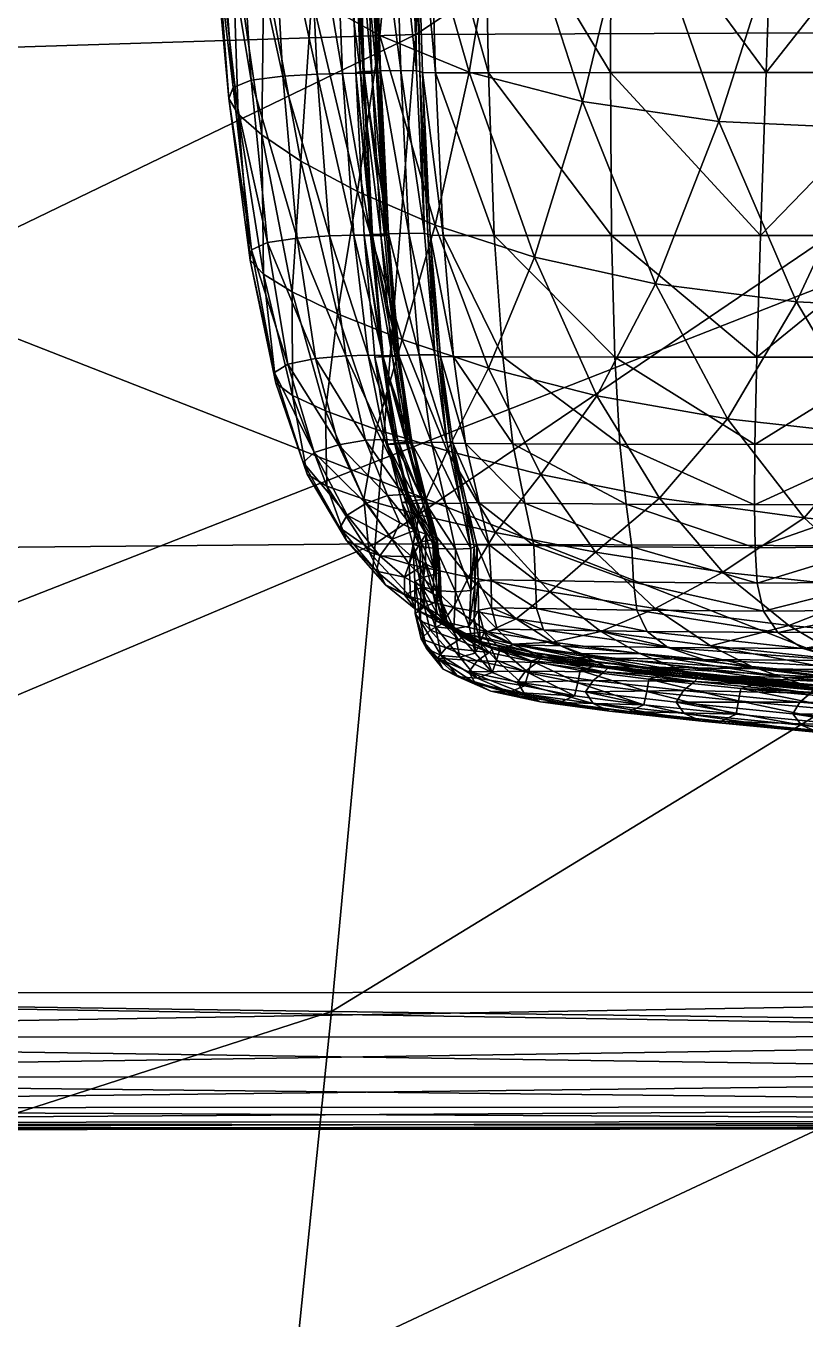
# Model space of a CAD drawing. Header units: centimetres. Extents: x -1057 to 1057, y -470 to 470.
# Drawn here: x 740.5 to 778.8, y -413.2 to -349.7 of the extents above; entities that cross this region are included whole.
import ezdxf

# ---------------------------------------------------------------- set-up
doc = ezdxf.new("R2010")
doc.units = ezdxf.units.CM
doc.layers.add('fabric', color=7, linetype='Continuous', true_color=0xe499b8)
doc.layers.add('wood', color=7, linetype='Continuous', true_color=0xe499b8)

msp = doc.modelspace()

# ---------------------------------------------------------------- meshes
at = {"layer": 'fabric', "color": 154, "true_color": 0x003f9e}
mesh = msp.add_polyface(dxfattribs=at)
corners = [(868.848, -399.198, -138.554), (821.904, -399.311, -138.394), (821.892, -401.269, -139.431), (868.827, -401.095, -139.553), (821.904, -402.744, -141.084), (868.848, -402.517, -141.163), (821.937, -403.469, -143.441), (868.827, -401.095, -361.275), (821.892, -401.269, -361.398), (821.904, -399.311, -362.434), (868.848, -402.517, -359.665), (821.904, -402.744, -359.745), (821.937, -397.139, -137.885), (518.569, -403.905, -285.17), (691.214, -403.905, -285.17), (691.214, -403.905, -250.414), (821.981, -403.817, -250.414), (821.982, -403.817, -285.168), (821.981, -403.817, -215.66), (691.214, -403.905, -215.658), (518.569, -403.905, -250.414), (691.223, -196.62, -363.333), (821.996, -196.616, -363.27), (821.974, -345.869, -363.147), (691.209, -345.88, -363.209), (518.576, -196.62, -363.333), (518.566, -345.885, -137.619), (691.209, -345.885, -137.619), (691.223, -196.642, -137.495), (821.996, -196.638, -137.558), (821.974, -345.874, -137.681), (518.576, -196.642, -137.495), (691.232, 1.584, -137.413), (691.16, -401.327, -139.39), (691.167, -402.82, -141.057), (691.167, -399.349, -138.341), (691.187, -403.553, -143.426), (691.207, -403.817, -154.154), (821.97, -403.73, -154.162), (691.16, -401.327, -361.438), (691.167, -399.349, -362.488), (691.167, -402.82, -359.771), (821.937, -403.469, -357.387), (691.187, -403.553, -357.402), (821.97, -403.73, -346.666), (691.207, -403.817, -346.674), (821.937, -397.139, -362.943), (691.187, -397.161, -363.002), (691.187, -397.161, -137.826), (821.981, -403.817, -319.923), (691.214, -403.905, -319.927), (518.569, -403.905, -319.927), (518.569, -403.905, -215.658), (691.214, -403.905, -180.901), (821.981, -403.817, -180.906)]
mesh.append_faces([[corners[k] for k in face] for face in [(0, 1, 2), (3, 2, 4), (5, 4, 6), (7, 8, 9), (10, 11, 8), (12, 1, 0), (13, 14, 15), (16, 15, 14), (14, 17, 16), (15, 16, 18), (18, 19, 15), (20, 15, 19), (21, 22, 23), (23, 24, 21), (25, 21, 24), (26, 27, 28), (29, 28, 27), (27, 30, 29), (31, 28, 32), (2, 33, 34), (34, 4, 2), (33, 2, 1), (1, 35, 33), (6, 36, 37), (37, 38, 6), (36, 6, 4), (4, 34, 36), (8, 39, 40), (40, 9, 8), (39, 8, 11), (11, 41, 39), (42, 43, 41), (41, 11, 42), (43, 42, 44), (44, 45, 43), (46, 47, 24), (24, 23, 46), (47, 46, 9), (9, 40, 47), (12, 48, 35), (35, 1, 12), (48, 12, 30), (30, 27, 48), (49, 50, 45), (45, 44, 49), (50, 49, 17), (17, 14, 50), (51, 50, 14), (52, 19, 53), (54, 53, 19), (19, 18, 54), (53, 54, 38), (38, 37, 53)]], dxfattribs={"vtx2": -1, "color": 154})
at = {"layer": 'fabric', "color": 80, "true_color": 0x3bfb00}
mesh = msp.add_polyface(dxfattribs=at)
corners = [(795.944, -326.018, -2.023), (761.068, -326.162, -0.173), (759.67, -350.127, -1.682), (794.755, -349.977, -3.27), (819.901, -326.629, -3.808), (819.25, -350.955, -4.813), (820.312, -304.685, -3.02), (796.679, -304.082, -1.028), (762.061, -304.098, 1.046), (838.033, -327.165, -5.566), (838.349, -352.728, -6.355), (838.163, -305.182, -4.961), (792.869, -375.274, -4.897), (757.668, -375.129, -3.622), (710.181, -327.891, 1.779), (708.801, -351.736, -0.007), (711.257, -305.456, 3.235), (706.985, -375.603, -2.276), (795.944, -326.018, -147.806), (794.755, -349.977, -146.559), (759.67, -350.127, -148.146), (761.068, -326.161, -149.656), (796.679, -304.082, -148.801), (762.061, -304.098, -150.875), (820.312, -304.684, -146.809), (819.901, -326.629, -146.021), (819.25, -350.955, -145.016), (838.033, -327.165, -144.262), (838.349, -352.728, -143.474), (838.163, -305.182, -144.868), (757.668, -375.129, -146.207), (792.869, -375.274, -144.932), (710.181, -327.891, -151.608), (711.257, -305.456, -153.064), (708.801, -351.736, -149.822), (706.985, -375.602, -147.553)]
mesh.append_faces([[corners[k] for k in face] for face in [(0, 1, 2), (2, 3, 0), (4, 0, 3), (3, 5, 4), (0, 4, 6), (6, 7, 0), (1, 0, 7), (7, 8, 1), (9, 4, 5), (5, 10, 9), (11, 6, 4), (5, 3, 12), (3, 2, 13), (1, 14, 15), (15, 2, 1), (14, 1, 8), (8, 16, 14), (2, 15, 17), (18, 19, 20), (20, 21, 18), (22, 18, 21), (21, 23, 22), (18, 22, 24), (24, 25, 18), (19, 18, 25), (25, 26, 19), (27, 28, 26), (26, 25, 27), (29, 27, 25), (25, 24, 29), (30, 20, 19), (31, 19, 26), (32, 33, 23), (23, 21, 32), (34, 32, 21), (21, 20, 34), (35, 34, 20)]], dxfattribs={"vtx2": -1, "color": 80})
mesh = msp.add_polyface(dxfattribs=at)
corners = [(621.404, -377.329, -0.608), (656.378, -376.425, -1.169), (657.846, -353.688, 1.372), (620.319, -397.518, -3.5), (654.909, -396.952, -3.925), (619.443, -414.559, -6.275), (653.709, -414.079, -6.589), (710.181, -327.891, 1.779), (659.044, -329.929, 3.386), (708.801, -351.736, -0.007), (711.257, -305.456, 3.235), (660.044, -307.071, 5.037), (706.985, -375.603, -2.276), (705.109, -397.349, -4.765), (703.547, -414.833, -7.21), (652.744, -427.843, -9.291), (753.713, -415.916, -7.963), (702.276, -428.538, -9.735), (755.527, -398.087, -5.785), (623.419, -330.997, 4.2), (624.202, -307.859, 5.95), (657.846, -353.688, -151.201), (656.378, -376.425, -148.66), (621.404, -377.329, -149.221), (654.909, -396.952, -145.904), (620.319, -397.518, -146.329), (653.709, -414.079, -143.24), (619.443, -414.559, -143.554), (710.181, -327.891, -151.608), (708.801, -351.736, -149.822), (659.044, -329.928, -153.215), (711.257, -305.456, -153.064), (660.044, -307.071, -154.866), (706.985, -375.602, -147.553), (705.109, -397.349, -145.064), (652.744, -427.842, -140.538), (703.547, -414.832, -142.62), (755.527, -398.086, -144.044), (702.276, -428.538, -140.094), (753.713, -415.916, -141.866), (624.202, -307.859, -155.779), (623.419, -330.997, -154.029)]
mesh.append_faces([[corners[k] for k in face] for face in [(0, 1, 2), (3, 4, 1), (5, 6, 4), (7, 8, 2), (2, 9, 7), (8, 7, 10), (10, 11, 8), (12, 1, 4), (4, 13, 12), (1, 12, 9), (9, 2, 1), (14, 6, 15), (16, 14, 17), (18, 13, 14), (6, 14, 13), (13, 4, 6), (2, 8, 19), (8, 11, 20), (21, 22, 23), (22, 24, 25), (24, 26, 27), (28, 29, 21), (21, 30, 28), (31, 28, 30), (30, 32, 31), (33, 34, 24), (24, 22, 33), (29, 33, 22), (22, 21, 29), (35, 26, 36), (34, 36, 26), (26, 24, 34), (36, 34, 37), (38, 36, 39), (40, 32, 30), (41, 30, 21)]], dxfattribs={"vtx2": -1, "color": 80})
at = {"layer": 'fabric', "color": 1, "true_color": 0xe91800}
mesh = msp.add_polyface(dxfattribs=at)
corners = [(754.981, -338.082, 86.163), (752.189, -336.006, 64.462), (754.566, -348.289, 62.771), (757.897, -350.175, 84.461), (756.81, -357.833, 61.296), (750.659, -345.094, 32.463), (752.203, -346.572, 45.626), (750.311, -334.109, 47.316), (749.553, -343.053, 15.824), (749.787, -343.926, 22.719), (748.639, -331.18, 24.422), (749.183, -332.472, 34.159), (754.016, -356.338, 44.144), (752.105, -355.052, 30.967), (750.943, -354.033, 21.21), (750.488, -353.261, 14.308), (754.326, -341.783, 5.571), (752.574, -341.879, 6.55), (752.075, -328.94, 8.224), (750.928, -342.084, 8.304), (750.338, -329.16, 9.996), (753.139, -352.167, 5.08), (751.584, -352.368, 6.81), (754.819, -352.07, 4.127), (755.436, -360.005, 2.933), (753.839, -360.116, 3.849), (749.927, -342.457, 11.207), (749.211, -329.564, 12.91), (748.657, -330.216, 17.53), (750.701, -352.72, 9.697), (752.379, -360.335, 5.542), (755.642, -341.736, 4.993), (753.892, -328.838, 7.225), (756.076, -352.031, 3.57), (756.958, -352.021, 3.267), (756.569, -341.718, 4.675), (757.436, -359.976, 2.123), (756.617, -359.971, 2.405), (757.087, -351.941, 0.155), (756.719, -351.982, 0.99), (756.378, -341.655, 2.396), (756.752, -341.613, 1.563), (757.493, -359.945, -0.982), (757.131, -352.001, 1.872), (756.792, -341.678, 3.271), (757.512, -352.016, 3.077), (757.153, -341.706, 4.474)]
mesh.append_faces([[corners[k] for k in face] for face in [(0, 1, 2), (2, 3, 0), (3, 2, 4), (5, 6, 7), (1, 7, 6), (6, 2, 1), (8, 9, 10), (9, 5, 11), (12, 4, 2), (2, 6, 12), (13, 12, 6), (6, 5, 13), (14, 13, 5), (5, 9, 14), (15, 14, 9), (9, 8, 15), (16, 17, 18), (17, 19, 20), (21, 22, 19), (19, 17, 21), (23, 21, 17), (17, 16, 23), (21, 23, 24), (22, 21, 25), (19, 26, 27), (26, 8, 28), (29, 15, 8), (8, 26, 29), (22, 29, 26), (26, 19, 22), (29, 22, 30), (31, 16, 32), (33, 23, 16), (16, 31, 33), (34, 33, 31), (31, 35, 34), (33, 34, 36), (23, 33, 37), (38, 39, 40), (40, 41, 38), (39, 38, 42), (43, 44, 40), (40, 39, 43), (45, 34, 35), (35, 46, 45)]], dxfattribs={"vtx2": -1, "color": 1})
mesh = msp.add_polyface(dxfattribs=at)
corners = [(758.864, -340.047, 111.269), (754.981, -338.082, 86.163), (757.897, -350.175, 84.461), (762.293, -351.97, 109.551), (760.624, -359.481, 82.977), (764.014, -341.614, 138.627), (767.853, -353.417, 136.897), (770.452, -342.639, 167.033), (774.543, -354.388, 165.316), (765.486, -361.062, 108.049), (760.63, -352.001, 2.262), (759.991, -351.988, 2.08), (759.682, -341.665, 3.46), (760.329, -341.677, 3.636), (763.229, -352, 1.647), (763.017, -341.674, 2.992), (763.519, -359.99, 0.565), (761.007, -359.988, 1.154), (757.927, -351.901, -0.383), (757.087, -351.941, 0.155), (756.752, -341.613, 1.563), (757.599, -341.577, 1.024), (758.325, -359.902, -1.518), (758.135, -359.983, 1.449), (757.729, -352.007, 2.571), (757.131, -352.001, 1.872), (756.792, -341.678, 3.271), (757.392, -341.69, 3.964), (757.54, -359.99, 0.743), (756.719, -351.982, 0.99), (759.871, -351.946, 1.178), (759.559, -341.626, 2.564), (760.256, -359.931, 0.059), (760.091, -359.89, -0.966), (759.705, -351.904, 0.159), (759.391, -341.587, 1.552), (757.808, -352.012, 2.955), (757.512, -352.016, 3.077), (757.153, -341.706, 4.474), (757.466, -341.699, 4.346), (758.222, -359.98, 1.833), (756.958, -352.021, 3.267), (757.948, -359.978, 1.947), (769.23, -351.997, 0.159), (769.259, -341.669, 1.428), (769.278, -359.992, -0.852), (758.928, -351.889, -0.371), (758.608, -341.569, 1.03), (759.319, -359.882, -1.502), (757.918, -352.01, 2.859), (758.324, -359.98, 1.739), (757.582, -341.695, 4.249)]
mesh.append_faces([[corners[k] for k in face] for face in [(0, 1, 2), (2, 3, 0), (3, 2, 4), (5, 0, 3), (3, 6, 5), (7, 5, 6), (6, 8, 7), (6, 3, 9), (10, 11, 12), (12, 13, 10), (14, 10, 13), (13, 15, 14), (10, 14, 16), (11, 10, 17), (18, 19, 20), (20, 21, 18), (19, 18, 22), (23, 24, 25), (26, 25, 24), (24, 27, 26), (28, 25, 29), (30, 31, 12), (12, 11, 30), (32, 30, 11), (33, 34, 30), (31, 30, 34), (34, 35, 31), (36, 37, 38), (38, 39, 36), (37, 36, 40), (41, 37, 42), (43, 14, 15), (15, 44, 43), (14, 43, 45), (46, 18, 21), (21, 47, 46), (34, 46, 47), (47, 35, 34), (46, 34, 33), (18, 46, 48), (49, 24, 23), (36, 49, 50), (49, 36, 39), (39, 51, 49), (24, 49, 51), (51, 27, 24)]], dxfattribs={"vtx2": -1, "color": 1})
mesh = msp.add_polyface(dxfattribs=at)
corners = [(778.194, -342.976, 195.286), (770.452, -342.639, 167.033), (774.543, -354.388, 165.316), (782.328, -354.75, 193.628), (787.319, -343.349, 222.336), (790.226, -354.794, 218.836), (786.195, -363.63, 192.144), (793.639, -363.619, 216.776), (778.355, -363.25, 163.793), (782.217, -369.793, 162.366), (790.032, -370.186, 190.768), (771.424, -362.356, 135.374), (774.971, -368.984, 133.987), (776.405, -365.964, -3.54), (769.433, -365.958, -1.556), (769.278, -359.992, -0.852), (776.585, -359.993, -2.935), (776.856, -351.995, -2.021), (769.23, -351.997, 0.159), (769.259, -341.669, 1.428), (777.203, -341.665, -0.853), (790.811, -365.943, -9.094), (791.656, -359.988, -8.732), (792.076, -359.974, -9.258), (791.227, -365.927, -9.62), (788.507, -365.948, -8.134), (789.264, -359.99, -7.739), (792.568, -352.001, -8.04), (790.09, -352, -7.017), (790.993, -341.674, -6.032), (793.56, -341.677, -7.083), (790.832, -365.884, -10.445), (791.682, -359.931, -10.078), (790.412, -365.848, -11.393), (791.264, -359.89, -11.021), (783.234, -365.958, -6.007), (783.744, -359.992, -5.518), (784.331, -351.997, -4.712), (784.994, -341.669, -3.647), (790.753, -365.854, -12.291), (791.611, -359.882, -11.918), (792.422, -359.902, -12.516), (791.557, -365.888, -12.888), (792.546, -351.889, -11.214)]
mesh.append_faces([[corners[k] for k in face] for face in [(0, 1, 2), (2, 3, 0), (4, 0, 3), (3, 5, 4), (6, 7, 5), (5, 3, 6), (8, 6, 3), (3, 2, 8), (6, 8, 9), (7, 6, 10), (11, 8, 2), (8, 11, 12), (13, 14, 15), (15, 16, 13), (17, 18, 19), (19, 20, 17), (18, 17, 16), (21, 22, 23), (23, 24, 21), (22, 21, 25), (25, 26, 22), (27, 22, 26), (26, 28, 27), (28, 29, 30), (31, 24, 23), (23, 32, 31), (33, 31, 32), (32, 34, 33), (35, 36, 26), (26, 25, 35), (36, 35, 13), (13, 16, 36), (37, 38, 29), (29, 28, 37), (36, 37, 28), (28, 26, 36), (37, 36, 16), (16, 17, 37), (38, 37, 17), (17, 20, 38), (39, 40, 41), (41, 42, 39), (40, 39, 33), (33, 34, 40), (43, 40, 34)]], dxfattribs={"vtx2": -1, "color": 1})
at = {"layer": 'fabric', "color": 80, "true_color": 0x3bfb00}
mesh = msp.add_polyface(dxfattribs=at)
corners = [(788.964, -416.428, -8.677), (753.713, -415.916, -7.963), (752.22, -429.555, -10.275), (815.724, -419.25, -9.409), (817.126, -401.589, -7.719), (790.775, -398.545, -6.751), (755.527, -398.087, -5.785), (840.853, -410.082, -8.743), (792.869, -375.274, -4.897), (757.668, -375.129, -3.622), (818.313, -377.383, -6.151), (819.25, -350.955, -4.813), (794.755, -349.977, -3.27), (839.726, -382.802, -7.435), (838.349, -352.728, -6.355), (706.985, -375.603, -2.276), (705.109, -397.349, -4.765), (759.67, -350.127, -1.682), (703.547, -414.833, -7.21), (752.22, -429.555, -139.554), (753.713, -415.916, -141.866), (788.964, -416.428, -141.152), (790.775, -398.545, -143.078), (755.527, -398.086, -144.044), (817.126, -401.589, -142.11), (815.724, -419.249, -140.42), (840.853, -410.082, -141.086), (792.869, -375.274, -144.932), (757.668, -375.129, -146.207), (794.755, -349.977, -146.559), (819.25, -350.955, -145.016), (818.313, -377.383, -143.678), (839.726, -382.802, -142.394), (838.349, -352.728, -143.474), (759.67, -350.127, -148.146), (706.985, -375.602, -147.553), (705.109, -397.349, -145.064), (703.547, -414.832, -142.62)]
mesh.append_faces([[corners[k] for k in face] for face in [(0, 1, 2), (0, 3, 4), (4, 5, 0), (1, 0, 5), (5, 6, 1), (7, 4, 3), (8, 9, 6), (6, 5, 8), (10, 8, 5), (5, 4, 10), (8, 10, 11), (9, 8, 12), (13, 10, 4), (14, 11, 10), (9, 15, 16), (16, 6, 9), (15, 9, 17), (18, 1, 6), (19, 20, 21), (22, 21, 20), (20, 23, 22), (21, 22, 24), (24, 25, 21), (25, 24, 26), (27, 22, 23), (23, 28, 27), (29, 27, 28), (30, 31, 27), (22, 27, 31), (31, 24, 22), (24, 31, 32), (31, 30, 33), (34, 28, 35), (36, 35, 28), (28, 23, 36), (23, 20, 37)]], dxfattribs={"vtx2": -1, "color": 80})
at = {"layer": 'fabric', "color": 1, "true_color": 0xe91800}
mesh = msp.add_polyface(dxfattribs=at)
corners = [(760.624, -359.481, 82.977), (765.486, -361.062, 108.049), (762.293, -351.97, 109.551), (756.81, -357.833, 61.296), (757.897, -350.175, 84.461), (758.998, -365.101, 60.02), (763.237, -366.5, 81.691), (768.557, -367.855, 106.729), (774.543, -354.388, 165.316), (767.853, -353.417, 136.897), (771.424, -362.356, 135.374), (774.971, -368.984, 133.987), (758.512, -365.896, 1.13), (758.055, -365.882, 1.288), (757.436, -359.976, 2.123), (758.754, -365.904, 1.027), (757.948, -359.978, 1.947), (758.222, -359.98, 1.833), (761.508, -365.943, 0.358), (760.88, -365.927, 0.168), (760.375, -359.974, 0.967), (761.007, -359.988, 1.154), (763.93, -365.948, -0.206), (763.519, -359.99, 0.565), (760.63, -352.001, 2.262), (759.991, -351.988, 2.08), (758.838, -365.888, -2.334), (758.013, -365.934, -1.798), (757.493, -359.945, -0.982), (758.325, -359.902, -1.518), (757.54, -359.99, 0.743), (758.065, -365.95, -0.066), (758.657, -365.921, 0.644), (758.135, -359.983, 1.449), (760.256, -359.931, 0.059), (759.871, -351.946, 1.178), (760.091, -359.89, -0.966), (760.76, -365.884, -0.745), (760.593, -365.848, -1.775), (769.433, -365.958, -1.556), (769.278, -359.992, -0.852), (776.585, -359.993, -2.935), (769.23, -351.997, 0.159), (763.229, -352, 1.647), (759.825, -365.854, -2.315), (759.319, -359.882, -1.502), (758.928, -351.889, -0.371), (757.927, -351.901, -0.383), (758.844, -365.909, 0.937), (758.324, -359.98, 1.739), (757.918, -352.01, 2.859), (757.808, -352.012, 2.955)]
mesh.append_faces([[corners[k] for k in face] for face in [(0, 1, 2), (3, 0, 4), (0, 3, 5), (5, 6, 0), (1, 0, 6), (6, 7, 1), (8, 9, 10), (1, 10, 9), (10, 1, 7), (7, 11, 10), (12, 13, 14), (15, 12, 16), (16, 17, 15), (18, 19, 20), (20, 21, 18), (22, 18, 21), (21, 23, 22), (23, 21, 24), (21, 20, 25), (26, 27, 28), (28, 29, 26), (30, 31, 32), (32, 33, 30), (25, 20, 34), (35, 34, 36), (37, 34, 20), (20, 19, 37), (34, 37, 38), (38, 36, 34), (39, 22, 23), (23, 40, 39), (41, 40, 42), (40, 23, 43), (44, 26, 29), (29, 45, 44), (38, 44, 45), (45, 36, 38), (36, 45, 46), (45, 29, 47), (48, 15, 17), (17, 49, 48), (32, 48, 49), (49, 33, 32), (33, 49, 50), (49, 17, 51)]], dxfattribs={"vtx2": -1, "color": 1})
mesh = msp.add_polyface(dxfattribs=at)
corners = [(754.016, -356.338, 44.144), (752.105, -355.052, 30.967), (753.603, -362.753, 29.667), (755.83, -363.839, 42.86), (756.81, -357.833, 61.296), (758.998, -365.101, 60.02), (750.943, -354.033, 21.21), (750.488, -353.261, 14.308), (751.541, -361.201, 12.994), (752.19, -361.881, 19.898), (755.436, -360.005, 2.933), (753.839, -360.116, 3.849), (753.139, -352.167, 5.08), (752.379, -360.335, 5.542), (751.584, -352.368, 6.81), (751.609, -360.691, 8.399), (750.701, -352.72, 9.697), (754.743, -366.036, 2.891), (753.388, -366.306, 4.526), (756.239, -365.89, 2.028), (752.728, -366.71, 7.334), (752.791, -367.231, 11.894), (757.727, -369.507, 41.764), (755.233, -368.599, 28.562), (753.607, -367.85, 18.788), (757.436, -359.976, 2.123), (757.948, -359.978, 1.947), (758.512, -365.896, 1.13), (756.617, -359.971, 2.405), (756.076, -352.031, 3.57), (754.819, -352.07, 4.127), (758.013, -365.934, -1.798), (757.655, -365.965, -0.959), (757.129, -359.983, -0.145), (757.493, -359.945, -0.982), (758.325, -359.902, -1.518), (757.087, -351.941, 0.155), (756.719, -351.982, 0.99), (758.065, -365.95, -0.066), (757.54, -359.99, 0.743), (757.131, -352.001, 1.872), (758.135, -359.983, 1.449), (757.32, -365.859, 1.541), (758.148, -370.001, 0.951), (758.055, -365.882, 1.288), (758.222, -359.98, 1.833), (757.512, -352.016, 3.077), (756.958, -352.021, 3.267)]
mesh.append_faces([[corners[k] for k in face] for face in [(0, 1, 2), (2, 3, 0), (4, 0, 3), (3, 5, 4), (6, 7, 8), (8, 9, 6), (1, 6, 9), (9, 2, 1), (10, 11, 12), (11, 13, 14), (13, 15, 16), (7, 16, 15), (15, 8, 7), (17, 18, 13), (13, 11, 17), (19, 17, 11), (11, 10, 19), (20, 21, 8), (8, 15, 20), (18, 20, 15), (15, 13, 18), (5, 3, 22), (3, 2, 23), (24, 23, 2), (2, 9, 24), (21, 24, 9), (9, 8, 21), (25, 26, 27), (25, 28, 29), (28, 10, 30), (31, 32, 33), (33, 34, 31), (35, 34, 36), (34, 33, 37), (38, 39, 33), (33, 32, 38), (40, 39, 41), (37, 33, 39), (19, 42, 43), (42, 19, 10), (10, 28, 42), (44, 42, 28), (28, 25, 44), (45, 26, 46), (26, 25, 47)]], dxfattribs={"vtx2": -1, "color": 1})
mesh = msp.add_polyface(dxfattribs=at)
corners = [(777.981, -379.129, 103.549), (771.416, -378.304, 78.696), (774.128, -380.133, 77.938), (780.906, -380.855, 102.759), (774.74, -376.509, 104.509), (786.134, -379.869, 130.413), (782.522, -377.355, 131.453), (778.735, -373.855, 132.662), (771.62, -372.878, 105.559), (786.454, -374.584, 160.94), (782.217, -369.793, 162.366), (774.971, -368.984, 133.987), (778.355, -363.25, 163.793), (777.598, -381.647, 77.079), (776.161, -381.141, 77.419), (770.644, -380.501, 55.847), (783.079, -381.803, 102.218), (780.648, -380.851, 10.755), (773.789, -380.798, 12.71), (772.037, -380.213, 6.025), (778.686, -380.266, 4.144), (783.468, -381.319, 20.257), (776.403, -381.266, 22.294), (770.264, -375.276, -2.076), (776.329, -375.322, -3.796), (776.419, -377.056, -3.495), (770.355, -377.005, -1.782), (776.729, -378.437, -2.45), (770.521, -378.385, -0.702), (777.432, -379.484, -0.08), (771.015, -379.432, 1.727), (769.679, -370.24, -1.979), (776.309, -370.256, -3.864), (776.288, -373.215, -3.935), (769.997, -373.183, -2.147), (769.433, -365.958, -1.556), (776.405, -365.964, -3.54), (787.368, -380.798, 8.33), (785.192, -380.213, 1.782), (782.351, -377.005, -5.652), (782.267, -375.276, -5.948), (786.872, -375.203, -7.816), (782.799, -378.385, -4.662), (786.951, -376.924, -7.528), (783.707, -379.432, -2.367), (782.448, -373.183, -6.163), (787.221, -373.133, -8.093), (782.802, -370.24, -6.212), (783.234, -365.958, -6.007)]
mesh.append_faces([[corners[k] for k in face] for face in [(0, 1, 2), (2, 3, 0), (1, 0, 4), (5, 0, 3), (0, 5, 6), (6, 4, 0), (7, 8, 4), (4, 6, 7), (9, 7, 6), (7, 9, 10), (10, 11, 7), (8, 7, 11), (11, 10, 12), (13, 14, 15), (2, 14, 16), (16, 3, 2), (17, 18, 19), (19, 20, 17), (18, 17, 21), (21, 22, 18), (23, 24, 25), (26, 25, 27), (28, 27, 29), (30, 29, 20), (31, 32, 33), (34, 33, 24), (35, 36, 32), (21, 17, 37), (17, 20, 38), (39, 40, 41), (42, 39, 43), (39, 42, 27), (27, 25, 39), (40, 39, 25), (25, 24, 40), (44, 38, 20), (20, 29, 44), (42, 44, 29), (29, 27, 42), (40, 45, 46), (45, 40, 24), (24, 33, 45), (47, 45, 33), (33, 32, 47), (48, 47, 32), (32, 36, 48)]], dxfattribs={"vtx2": -1, "color": 1})
mesh = msp.add_polyface(dxfattribs=at)
corners = [(755.864, -370.266, 2.159), (757.196, -370.036, 1.384), (758.274, -372.754, 0.971), (754.743, -366.036, 2.891), (756.239, -365.89, 2.028), (753.388, -366.306, 4.526), (754.673, -370.648, 3.702), (752.728, -366.71, 7.334), (754.144, -371.141, 6.441), (752.791, -367.231, 11.894), (754.334, -371.702, 10.957), (757.727, -369.507, 41.764), (755.233, -368.599, 28.562), (757.11, -372.94, 27.6), (761.211, -370.557, 58.928), (759.829, -373.698, 40.805), (758.998, -365.101, 60.02), (755.83, -363.839, 42.86), (753.607, -367.85, 18.788), (755.301, -372.288, 17.83), (758.787, -370.054, 0.73), (759.18, -370.086, 0.595), (759.932, -372.865, 0.308), (759.386, -370.104, 0.504), (760.103, -372.899, 0.23), (758.512, -365.896, 1.13), (758.754, -365.904, 1.027), (758.055, -365.882, 1.288), (758.28, -370.234, -1.487), (758.634, -370.225, -2.327), (759.34, -373.134, -2.601), (759.452, -370.191, -2.861), (760.152, -373.145, -3.13), (758.013, -365.934, -1.798), (758.838, -365.888, -2.334), (757.655, -365.965, -0.959), (759.982, -372.954, -0.147), (759.278, -370.138, 0.124), (758.689, -370.191, -0.591), (759.395, -373.024, -0.865), (758.065, -365.95, -0.066), (758.657, -365.921, 0.644), (758.148, -370.001, 0.951), (759.06, -372.705, 0.609), (759.603, -372.805, 0.422), (757.32, -365.859, 1.541), (760.431, -370.156, -2.84), (759.465, -370.115, 0.417), (760.169, -372.92, 0.148), (758.844, -365.909, 0.937)]
mesh.append_faces([[corners[k] for k in face] for face in [(0, 1, 2), (3, 4, 1), (1, 0, 3), (5, 3, 0), (0, 6, 5), (7, 5, 6), (6, 8, 7), (9, 7, 8), (8, 10, 9), (11, 12, 13), (14, 11, 15), (11, 14, 16), (12, 11, 17), (18, 9, 10), (10, 19, 18), (12, 18, 19), (20, 21, 22), (21, 23, 24), (25, 26, 23), (23, 21, 25), (27, 25, 21), (21, 20, 27), (28, 29, 30), (29, 31, 32), (33, 34, 31), (31, 29, 33), (35, 33, 29), (29, 28, 35), (36, 37, 38), (39, 38, 28), (40, 38, 37), (37, 41, 40), (38, 40, 35), (35, 28, 38), (1, 42, 43), (42, 20, 44), (45, 27, 20), (20, 42, 45), (42, 1, 4), (46, 31, 34), (23, 47, 48), (47, 37, 36), (49, 41, 37), (37, 47, 49), (26, 49, 47), (47, 23, 26)]], dxfattribs={"vtx2": -1, "color": 1})
mesh = msp.add_polyface(dxfattribs=at)
corners = [(765.81, -371.729, 80.587), (761.211, -370.557, 58.928), (763.581, -374.564, 57.967), (768.489, -375.54, 79.607), (768.557, -367.855, 106.729), (763.237, -366.5, 81.691), (758.998, -365.101, 60.02), (759.829, -373.698, 40.805), (759.932, -372.865, 0.308), (760.103, -372.899, 0.23), (760.651, -374.832, 0.213), (759.603, -372.805, 0.422), (760.486, -374.767, 0.288), (759.18, -370.086, 0.595), (762.773, -373.109, -0.411), (762.155, -373.104, -0.604), (761.481, -370.19, -0.346), (762.105, -370.203, -0.154), (765.013, -373.133, -0.929), (764.436, -370.215, -0.695), (765.451, -375.203, -0.906), (763.272, -375.168, -0.405), (761.508, -365.943, 0.358), (763.93, -365.948, -0.206), (760.88, -365.927, 0.168), (759.34, -373.134, -2.601), (760.152, -373.145, -3.13), (760.655, -375.352, -3.056), (760.525, -374.92, -0.154), (759.982, -372.954, -0.147), (759.395, -373.024, -0.865), (761.361, -370.159, -1.262), (760.76, -365.884, -0.745), (761.194, -370.139, -2.296), (760.593, -365.848, -1.775), (762.039, -373.11, -1.521), (762.529, -375.273, -1.484), (762.36, -375.362, -2.493), (761.877, -373.123, -2.557), (769.997, -373.183, -2.147), (769.679, -370.24, -1.979), (761.123, -373.138, -3.104), (759.452, -370.191, -2.861), (760.431, -370.156, -2.84), (761.612, -375.387, -3.028), (759.825, -365.854, -2.315), (758.838, -365.888, -2.334), (760.169, -372.92, 0.148), (760.714, -374.87, 0.134), (759.386, -370.104, 0.504), (759.465, -370.115, 0.417)]
mesh.append_faces([[corners[k] for k in face] for face in [(0, 1, 2), (2, 3, 0), (4, 5, 0), (1, 0, 5), (5, 6, 1), (7, 2, 1), (8, 9, 10), (11, 8, 12), (9, 8, 13), (14, 15, 16), (16, 17, 14), (18, 14, 17), (17, 19, 18), (14, 18, 20), (15, 14, 21), (22, 23, 19), (19, 17, 22), (24, 22, 17), (17, 16, 24), (25, 26, 27), (28, 29, 30), (31, 32, 24), (24, 16, 31), (32, 31, 33), (33, 34, 32), (35, 31, 16), (16, 15, 35), (36, 35, 15), (37, 38, 35), (31, 35, 38), (38, 33, 31), (39, 18, 19), (40, 19, 23), (41, 26, 42), (42, 43, 41), (38, 41, 43), (43, 33, 38), (41, 38, 37), (26, 41, 44), (45, 34, 33), (33, 43, 45), (46, 45, 43), (47, 29, 28), (9, 47, 48), (47, 9, 49), (29, 47, 50)]], dxfattribs={"vtx2": -1, "color": 1})
mesh = msp.add_polyface(dxfattribs=at)
corners = [(771.416, -378.304, 78.696), (766.242, -377.485, 57.081), (768.746, -379.428, 56.349), (774.128, -380.133, 77.938), (774.74, -376.509, 104.509), (768.489, -375.54, 79.607), (771.62, -372.878, 105.559), (765.81, -371.729, 80.587), (768.557, -367.855, 106.729), (774.971, -368.984, 133.987), (766.37, -379.95, 38.724), (770.644, -380.501, 55.847), (767.655, -380.526, 38.405), (771.998, -381.043, 55.519), (776.161, -381.141, 77.419), (777.598, -381.647, 77.079), (768.378, -381.146, 24.298), (770.831, -381.184, 23.703), (774.278, -381.616, 36.786), (765.981, -380.676, 14.606), (768.372, -380.715, 14.044), (768.933, -381.11, 38.083), (768.482, -380.896, 38.198), (765.209, -380.43, 25.033), (773.345, -381.594, 55.189), (772.869, -381.391, 55.307), (773.789, -380.798, 12.71), (766.78, -380.129, 7.296), (772.037, -380.213, 6.025), (776.403, -381.266, 22.294), (765.451, -375.203, -0.906), (770.264, -375.276, -2.076), (770.355, -377.005, -1.782), (776.419, -377.056, -3.495), (776.729, -378.437, -2.45), (770.521, -378.385, -0.702), (765.542, -376.924, -0.623), (771.015, -379.432, 1.727), (765.933, -379.349, 2.944), (765.598, -378.303, 0.475), (777.432, -379.484, -0.08), (778.686, -380.266, 4.144), (764.436, -370.215, -0.695), (769.679, -370.24, -1.979), (769.997, -373.183, -2.147), (776.288, -373.215, -3.935), (776.329, -375.322, -3.796), (765.013, -373.133, -0.929), (776.309, -370.256, -3.864), (769.433, -365.958, -1.556), (763.93, -365.948, -0.206), (769.093, -381.22, 38.037), (773.515, -381.699, 55.143), (765.638, -380.654, 24.919), (768.918, -381.403, 38.052), (765.788, -380.767, 24.871)]
mesh.append_faces([[corners[k] for k in face] for face in [(0, 1, 2), (2, 3, 0), (4, 5, 0), (1, 0, 5), (6, 7, 5), (5, 4, 6), (7, 6, 8), (9, 8, 6), (10, 11, 2), (11, 10, 12), (12, 13, 11), (14, 3, 2), (2, 11, 14), (11, 13, 15), (16, 17, 18), (19, 20, 17), (17, 16, 19), (21, 22, 23), (22, 21, 24), (24, 25, 22), (12, 22, 25), (25, 13, 12), (26, 20, 27), (27, 28, 26), (20, 26, 29), (29, 17, 20), (30, 31, 32), (33, 32, 31), (34, 35, 32), (36, 32, 35), (37, 38, 39), (39, 35, 37), (40, 37, 35), (41, 28, 37), (38, 37, 28), (28, 27, 38), (42, 43, 44), (45, 44, 43), (46, 31, 44), (47, 44, 31), (48, 43, 49), (50, 49, 43), (21, 51, 52), (51, 21, 53), (54, 51, 55)]], dxfattribs={"vtx2": -1, "color": 1})
mesh = msp.add_polyface(dxfattribs=at)
corners = [(759.473, -375.759, 0.895), (759.11, -376.761, 2.073), (757.897, -375.707, 2.46), (758.511, -374.9, 1.199), (759.641, -374.46, 0.572), (758.884, -374.095, 0.873), (760.142, -376.106, 0.683), (757.729, -376.464, 5.034), (757.214, -373.145, 1.608), (758.274, -372.754, 0.971), (756.297, -373.726, 3.008), (754.673, -370.648, 3.702), (755.864, -370.266, 2.159), (755.943, -374.347, 5.661), (756.264, -374.967, 10.129), (758.177, -377.144, 9.461), (754.334, -371.702, 10.957), (754.144, -371.141, 6.441), (759.829, -373.698, 40.805), (757.11, -372.94, 27.6), (759.346, -376.124, 26.734), (757.727, -369.507, 41.764), (757.373, -375.542, 16.976), (759.411, -377.721, 16.285), (755.301, -372.288, 17.83), (755.233, -368.599, 28.562), (759.932, -372.865, 0.308), (759.603, -372.805, 0.422), (758.787, -370.054, 0.73), (759.34, -373.134, -2.601), (758.987, -373.096, -1.764), (758.28, -370.234, -1.487), (760.152, -373.145, -3.13), (758.634, -370.225, -2.327), (759.858, -375.264, -2.546), (759.518, -375.147, -1.734), (758.689, -370.191, -0.591), (759.395, -373.024, -0.865), (759.982, -372.954, -0.147), (759.933, -375.022, -0.857), (759.06, -372.705, 0.609), (760.166, -374.651, 0.396), (757.196, -370.036, 1.384), (758.148, -370.001, 0.951)]
mesh.append_faces([[corners[k] for k in face] for face in [(0, 1, 2), (2, 3, 0), (4, 0, 3), (3, 5, 4), (1, 0, 6), (7, 2, 1), (8, 9, 5), (5, 3, 8), (10, 8, 3), (3, 2, 10), (8, 10, 11), (11, 12, 8), (9, 8, 12), (13, 10, 2), (2, 7, 13), (14, 13, 7), (7, 15, 14), (13, 14, 16), (16, 17, 13), (10, 13, 17), (17, 11, 10), (18, 19, 20), (19, 18, 21), (22, 14, 15), (20, 22, 23), (22, 20, 19), (19, 24, 22), (14, 22, 24), (24, 16, 14), (24, 19, 25), (26, 27, 28), (29, 30, 31), (32, 29, 33), (30, 29, 34), (34, 35, 30), (36, 37, 38), (31, 30, 37), (39, 37, 30), (30, 35, 39), (40, 27, 41), (41, 4, 40), (9, 40, 4), (4, 5, 9), (40, 9, 42), (27, 40, 43)]], dxfattribs={"vtx2": -1, "color": 1})
mesh = msp.add_polyface(dxfattribs=at)
corners = [(768.489, -375.54, 79.607), (763.581, -374.564, 57.967), (766.242, -377.485, 57.081), (759.473, -375.759, 0.895), (759.641, -374.46, 0.572), (760.166, -374.651, 0.396), (760.142, -376.106, 0.683), (762.26, -376.765, 39.931), (759.829, -373.698, 40.805), (759.346, -376.124, 26.734), (760.651, -374.832, 0.213), (760.486, -374.767, 0.288), (759.932, -372.865, 0.308), (759.603, -372.805, 0.422), (763.364, -376.885, -0.127), (762.734, -376.951, -0.292), (762.655, -375.186, -0.591), (763.272, -375.168, -0.405), (765.542, -376.924, -0.623), (765.451, -375.203, -0.906), (762.773, -373.109, -0.411), (762.155, -373.104, -0.604), (759.916, -377.221, -2.085), (759.614, -376.982, -1.341), (759.518, -375.147, -1.734), (759.858, -375.264, -2.546), (760.655, -375.352, -3.056), (760.675, -377.411, -2.553), (759.34, -373.134, -2.601), (759.933, -375.022, -0.857), (760.054, -376.76, -0.532), (760.66, -376.59, 0.117), (760.525, -374.92, -0.154), (759.395, -373.024, -0.865), (762.529, -375.273, -1.484), (762.039, -373.11, -1.521), (762.36, -375.362, -2.493), (762.567, -377.186, -1.113), (762.359, -377.42, -2.042), (760.559, -376.323, 0.551), (760.779, -376.447, 0.463), (770.355, -377.005, -1.782), (770.264, -375.276, -2.076), (765.013, -373.133, -0.929), (761.612, -375.387, -3.028), (761.609, -377.486, -2.53), (761.123, -373.138, -3.104), (760.152, -373.145, -3.13), (760.857, -376.511, 0.383), (760.714, -374.87, 0.134), (760.169, -372.92, 0.148), (760.103, -372.899, 0.23)]
mesh.append_faces([[corners[k] for k in face] for face in [(0, 1, 2), (3, 4, 5), (5, 6, 3), (7, 2, 1), (1, 8, 7), (9, 7, 8), (10, 11, 12), (11, 5, 13), (14, 15, 16), (16, 17, 14), (18, 14, 17), (17, 19, 18), (19, 17, 20), (17, 16, 21), (22, 23, 24), (24, 25, 22), (25, 26, 27), (26, 25, 28), (29, 30, 31), (31, 32, 29), (30, 29, 24), (24, 23, 30), (33, 29, 32), (21, 16, 34), (35, 34, 36), (37, 34, 16), (16, 15, 37), (34, 37, 38), (38, 36, 34), (39, 6, 5), (5, 11, 39), (40, 39, 11), (11, 10, 40), (41, 18, 19), (42, 19, 43), (26, 44, 45), (44, 36, 38), (36, 44, 46), (44, 26, 47), (48, 40, 10), (10, 49, 48), (31, 48, 49), (49, 32, 31), (32, 49, 50), (49, 10, 51)]], dxfattribs={"vtx2": -1, "color": 1})
mesh = msp.add_polyface(dxfattribs=at)
corners = [(761.518, -378.257, 26.028), (759.411, -377.721, 16.285), (761, -378.93, 15.815), (759.667, -378.347, 9.006), (758.177, -377.144, 9.461), (760.142, -376.106, 0.683), (759.971, -377.26, 1.814), (759.11, -376.761, 2.073), (759.106, -377.624, 4.601), (757.729, -376.464, 5.034), (760.098, -378.202, 4.317), (760.751, -378.955, 8.709), (762.26, -376.765, 39.931), (759.346, -376.124, 26.734), (757.373, -375.542, 16.976), (760.675, -377.411, -2.553), (759.916, -377.221, -2.085), (759.858, -375.264, -2.546), (760.625, -379.204, -1.013), (759.899, -378.916, -0.605), (759.614, -376.982, -1.341), (759.631, -378.549, 0.028), (760.992, -379.032, 3.803), (760.709, -377.962, 1.243), (760.092, -378.213, 0.704), (760.054, -376.76, -0.532), (760.66, -376.59, 0.117), (760.559, -376.323, 0.551), (760.779, -376.447, 0.463), (760.812, -377.758, 1.544), (760.518, -377.577, 1.649), (760.733, -378.571, 4.134), (761.076, -378.783, 4.023), (761.609, -377.486, -2.53), (760.655, -375.352, -3.056), (762.359, -377.42, -2.042), (761.612, -375.387, -3.028), (762.293, -379.17, -0.623), (761.539, -379.301, -1.017), (760.857, -376.511, 0.383), (760.913, -377.848, 1.466), (761.193, -378.888, 3.953)]
mesh.append_faces([[corners[k] for k in face] for face in [(0, 1, 2), (3, 2, 1), (1, 4, 3), (5, 6, 7), (8, 3, 4), (4, 9, 8), (7, 8, 9), (8, 7, 6), (6, 10, 8), (3, 8, 10), (10, 11, 3), (12, 13, 0), (4, 1, 14), (1, 0, 13), (15, 16, 17), (16, 15, 18), (18, 19, 16), (20, 16, 19), (19, 21, 20), (22, 23, 24), (25, 24, 23), (23, 26, 25), (24, 25, 20), (20, 21, 24), (27, 28, 29), (29, 30, 27), (5, 27, 30), (30, 6, 5), (31, 10, 6), (6, 30, 31), (32, 31, 30), (30, 29, 32), (33, 15, 34), (35, 33, 36), (33, 35, 37), (15, 33, 38), (38, 18, 15), (39, 26, 23), (23, 40, 39), (28, 39, 40), (40, 29, 28), (41, 32, 29), (29, 40, 41), (22, 41, 40), (40, 23, 22)]], dxfattribs={"vtx2": -1, "color": 1})
mesh = msp.add_polyface(dxfattribs=at)
corners = [(768.746, -379.428, 56.349), (764.586, -378.814, 39.214), (766.37, -379.95, 38.724), (763.202, -379.441, 25.547), (761.518, -378.257, 26.028), (764.424, -380.043, 25.235), (767.655, -380.526, 38.405), (762.157, -379.545, 15.509), (762.26, -376.765, 39.931), (766.242, -377.485, 57.081), (763.809, -380.27, 7.841), (764.448, -380.09, 7.832), (765.981, -380.676, 14.606), (768.372, -380.715, 14.044), (766.78, -380.129, 7.296), (763.364, -376.885, -0.127), (765.542, -376.924, -0.623), (765.598, -378.303, 0.475), (763.383, -378.264, 0.976), (762.734, -376.951, -0.292), (762.741, -378.383, 0.853), (763.663, -379.31, 3.459), (763.02, -379.466, 3.401), (765.933, -379.349, 2.944), (762.535, -378.775, 0.16), (762.567, -377.186, -1.113), (762.293, -379.17, -0.623), (762.359, -377.42, -2.042), (762.817, -379.969, 2.902), (763.631, -380.841, 7.535), (762.579, -380.489, 2.343), (768.482, -380.896, 38.198), (765.209, -380.43, 25.033), (763.306, -380.166, 15.198), (762.901, -379.939, 15.311), (761.446, -379.345, 8.517), (765.638, -380.654, 24.919), (770.521, -378.385, -0.702), (763.447, -380.281, 15.146), (765.788, -380.767, 24.871), (761.823, -379.569, 8.405), (761.953, -379.682, 8.346), (763.259, -380.458, 15.118)]
mesh.append_faces([[corners[k] for k in face] for face in [(0, 1, 2), (3, 2, 1), (1, 4, 3), (2, 3, 5), (5, 6, 2), (7, 5, 3), (4, 1, 8), (9, 8, 1), (1, 0, 9), (10, 11, 12), (13, 12, 11), (11, 14, 13), (15, 16, 17), (17, 18, 15), (19, 15, 18), (18, 20, 19), (21, 22, 20), (20, 18, 21), (23, 21, 18), (18, 17, 23), (21, 23, 14), (14, 11, 21), (22, 21, 11), (11, 10, 22), (24, 25, 19), (19, 20, 24), (25, 24, 26), (26, 27, 25), (28, 24, 20), (20, 22, 28), (29, 28, 22), (22, 10, 29), (24, 28, 30), (30, 26, 24), (31, 6, 5), (5, 32, 31), (33, 34, 35), (34, 33, 36), (36, 32, 34), (7, 34, 32), (32, 5, 7), (37, 17, 16), (33, 38, 39), (38, 33, 40), (40, 41, 38), (42, 38, 41)]], dxfattribs={"vtx2": -1, "color": 1})
mesh = msp.add_polyface(dxfattribs=at)
corners = [(761, -378.93, 15.815), (763.202, -379.441, 25.547), (761.518, -378.257, 26.028), (759.667, -378.347, 9.006), (760.751, -378.955, 8.709), (762.157, -379.545, 15.509), (762.582, -381.968, 14.741), (762.268, -381.409, 14.969), (760.724, -380.74, 7.858), (761.012, -381.272, 7.535), (763.343, -382.361, 14.491), (761.752, -381.655, 7.251), (760.191, -380.261, 2.511), (759.923, -379.794, 2.986), (759.631, -378.549, 0.028), (759.899, -378.916, -0.605), (760.915, -380.61, 2.169), (760.625, -379.204, -1.013), (763.259, -380.458, 15.118), (761.758, -379.848, 8.27), (761.161, -380.233, 8.105), (762.68, -380.869, 15.077), (760.379, -379.359, 3.448), (760.992, -379.032, 3.803), (760.092, -378.213, 0.704), (762.901, -379.939, 15.311), (761.446, -379.345, 8.517), (761.823, -379.569, 8.405), (763.306, -380.166, 15.198), (760.733, -378.571, 4.134), (761.076, -378.783, 4.023), (760.098, -378.202, 4.317), (762.293, -379.17, -0.623), (761.539, -379.301, -1.017), (761.609, -377.486, -2.53), (761.828, -380.694, 2.106), (762.579, -380.489, 2.343), (762.672, -381.713, 7.122), (761.953, -379.682, 8.346), (761.193, -378.888, 3.953)]
mesh.append_faces([[corners[k] for k in face] for face in [(0, 1, 2), (0, 3, 4), (4, 5, 0), (1, 0, 5), (6, 7, 8), (8, 9, 6), (10, 6, 9), (9, 11, 10), (12, 13, 14), (14, 15, 12), (16, 12, 15), (15, 17, 16), (12, 16, 11), (11, 9, 12), (13, 12, 9), (9, 8, 13), (18, 19, 20), (21, 20, 8), (8, 7, 21), (22, 20, 19), (19, 23, 22), (24, 22, 23), (22, 24, 14), (14, 13, 22), (20, 22, 13), (13, 8, 20), (25, 5, 4), (4, 26, 25), (26, 27, 28), (29, 30, 27), (27, 26, 29), (31, 29, 26), (26, 4, 31), (32, 33, 34), (35, 16, 17), (17, 33, 35), (36, 35, 33), (33, 32, 36), (16, 35, 37), (37, 11, 16), (38, 19, 18), (39, 23, 19), (19, 38, 39), (30, 39, 38), (38, 27, 30)]], dxfattribs={"vtx2": -1, "color": 1})
mesh = msp.add_polyface(dxfattribs=at)
corners = [(765.981, -380.676, 14.606), (765.344, -380.865, 14.663), (763.809, -380.27, 7.841), (768.378, -381.146, 24.298), (767.74, -381.337, 24.387), (768.367, -382.957, 37.982), (767.997, -382.394, 38.135), (764.657, -381.92, 24.875), (765, -382.484, 24.7), (765.786, -382.875, 24.465), (769.178, -383.341, 37.748), (762.582, -381.968, 14.741), (763.343, -382.361, 14.491), (762.268, -381.409, 14.969), (765.046, -381.37, 24.903), (768.367, -381.835, 38.122), (768.918, -381.403, 38.052), (765.608, -380.947, 24.872), (762.68, -380.869, 15.077), (763.259, -380.458, 15.118), (761.161, -380.233, 8.105), (762.817, -379.969, 2.902), (763.631, -380.841, 7.535), (763.417, -381.443, 7.199), (762.579, -380.489, 2.343), (765.193, -381.465, 14.48), (767.614, -381.943, 24.277), (767.457, -382.59, 24.167), (765.009, -382.102, 14.288), (765.209, -380.43, 25.033), (765.638, -380.654, 24.919), (768.933, -381.11, 38.083), (764.272, -382.404, 14.316), (761.752, -381.655, 7.251), (762.672, -381.713, 7.122), (766.726, -382.906, 24.259), (761.828, -380.694, 2.106), (765.788, -380.767, 24.871), (769.093, -381.22, 38.037), (763.447, -380.281, 15.146), (763.306, -380.166, 15.198)]
mesh.append_faces([[corners[k] for k in face] for face in [(0, 1, 2), (1, 0, 3), (3, 4, 1), (5, 6, 7), (7, 8, 5), (8, 9, 10), (11, 12, 9), (9, 8, 11), (13, 11, 8), (8, 7, 13), (14, 15, 16), (16, 17, 14), (15, 14, 7), (7, 6, 15), (18, 14, 17), (17, 19, 18), (20, 18, 19), (14, 18, 13), (13, 7, 14), (21, 22, 23), (23, 24, 21), (25, 22, 2), (2, 1, 25), (26, 25, 1), (1, 4, 26), (25, 26, 27), (27, 28, 25), (22, 25, 28), (28, 23, 22), (29, 30, 31), (32, 12, 33), (33, 34, 32), (28, 32, 34), (34, 23, 28), (32, 28, 27), (27, 35, 32), (12, 32, 35), (35, 9, 12), (36, 24, 23), (23, 34, 36), (30, 37, 38), (37, 17, 16), (39, 19, 17), (17, 37, 39), (37, 30, 40)]], dxfattribs={"vtx2": -1, "color": 1})
mesh = msp.add_polyface(dxfattribs=at)
corners = [(771.757, -381.578, 37.423), (771.111, -381.771, 37.536), (767.74, -381.337, 24.387), (768.378, -381.146, 24.298), (774.278, -381.616, 36.786), (778.864, -382.07, 53.794), (776.27, -382.034, 54.481), (775.612, -382.228, 54.613), (769.178, -383.341, 37.748), (768.367, -382.957, 37.982), (765, -382.484, 24.7), (773.683, -383.825, 54.897), (772.845, -383.452, 55.138), (767.997, -382.394, 38.135), (772.449, -382.892, 55.288), (778.597, -384.031, 76.721), (779.463, -384.393, 76.467), (779.046, -382.451, 76.721), (773.346, -381.884, 55.167), (772.803, -382.326, 55.256), (778.512, -382.902, 76.827), (768.367, -381.835, 38.122), (768.918, -381.403, 38.052), (771.001, -382.379, 37.463), (767.614, -381.943, 24.277), (775.511, -382.836, 54.559), (775.386, -383.493, 54.508), (770.862, -383.032, 37.395), (767.457, -382.59, 24.167), (771.998, -381.043, 55.519), (772.869, -381.391, 55.307), (778.522, -381.973, 76.859), (773.345, -381.594, 55.189), (779.028, -382.163, 76.737), (780.013, -381.697, 35.286), (770.831, -381.184, 23.703), (776.403, -381.266, 22.294), (770.132, -383.359, 37.521), (765.786, -382.875, 24.465), (766.726, -382.906, 24.259), (774.653, -383.831, 54.654), (769.093, -381.22, 38.037), (773.515, -381.699, 55.143), (768.933, -381.11, 38.083), (779.21, -382.264, 76.691)]
mesh.append_faces([[corners[k] for k in face] for face in [(0, 1, 2), (2, 3, 0), (4, 0, 3), (0, 4, 5), (5, 6, 0), (1, 0, 6), (6, 7, 1), (8, 9, 10), (9, 8, 11), (11, 12, 9), (13, 9, 12), (12, 14, 13), (14, 12, 15), (12, 11, 16), (17, 18, 19), (20, 19, 14), (21, 19, 18), (18, 22, 21), (19, 21, 13), (13, 14, 19), (23, 24, 2), (2, 1, 23), (25, 23, 1), (1, 7, 25), (23, 25, 26), (26, 27, 23), (24, 23, 27), (27, 28, 24), (29, 30, 31), (30, 32, 33), (34, 4, 35), (35, 36, 34), (37, 8, 38), (38, 39, 37), (27, 37, 39), (39, 28, 27), (37, 27, 26), (26, 40, 37), (8, 37, 40), (40, 11, 8), (41, 22, 18), (18, 42, 41), (42, 32, 43), (32, 42, 44), (42, 18, 17)]], dxfattribs={"vtx2": -1, "color": 1})
mesh = msp.add_polyface(dxfattribs=at)
corners = [(776.161, -381.141, 77.419), (777.598, -381.647, 77.079), (784.604, -382.278, 101.865), (783.079, -381.803, 102.218), (782.071, -382.573, 75.97), (781.396, -382.767, 76.123), (775.612, -382.228, 54.613), (776.27, -382.034, 54.481), (784.742, -382.608, 75.226), (778.864, -382.07, 53.794), (778.597, -384.031, 76.721), (778.173, -383.476, 76.873), (772.449, -382.892, 55.288), (779.463, -384.393, 76.467), (772.845, -383.452, 55.138), (786.648, -384.992, 101.253), (785.754, -384.641, 101.521), (785.304, -384.09, 101.677), (778.512, -382.902, 76.827), (785.628, -383.509, 101.619), (786.156, -383.049, 101.498), (779.046, -382.451, 76.721), (772.803, -382.326, 55.256), (781.303, -383.376, 76.081), (775.511, -382.836, 54.559), (788.506, -383.949, 100.824), (788.401, -384.613, 100.795), (781.189, -384.037, 76.043), (775.386, -383.493, 54.508), (778.522, -381.973, 76.859), (771.998, -381.043, 55.519), (779.028, -382.163, 76.737), (772.869, -381.391, 55.307), (786.121, -382.762, 101.51), (785.584, -382.583, 101.636), (787.296, -381.749, 33.155), (780.013, -381.697, 35.286), (776.403, -381.266, 22.294), (783.468, -381.319, 20.257), (774.278, -381.616, 36.786), (784.769, -382.15, 52.186), (780.451, -384.385, 76.206), (773.683, -383.825, 54.897), (774.653, -383.831, 54.654), (787.656, -384.971, 100.975), (779.21, -382.264, 76.691), (786.316, -382.859, 101.463), (773.345, -381.594, 55.189), (773.515, -381.699, 55.143)]
mesh.append_faces([[corners[k] for k in face] for face in [(0, 1, 2), (2, 3, 0), (4, 5, 6), (6, 7, 4), (8, 4, 7), (7, 9, 8), (10, 11, 12), (13, 10, 14), (10, 13, 15), (15, 16, 10), (11, 10, 16), (16, 17, 11), (18, 19, 20), (20, 21, 18), (22, 18, 21), (12, 11, 18), (19, 18, 11), (11, 17, 19), (23, 24, 6), (6, 5, 23), (25, 23, 5), (26, 27, 23), (24, 23, 27), (27, 28, 24), (29, 1, 30), (31, 29, 32), (29, 31, 33), (33, 34, 29), (1, 29, 34), (34, 2, 1), (35, 36, 37), (37, 38, 35), (39, 36, 40), (40, 9, 39), (41, 13, 42), (42, 43, 41), (27, 41, 43), (43, 28, 27), (41, 27, 26), (13, 41, 44), (45, 21, 20), (20, 46, 45), (31, 45, 46), (46, 33, 31), (45, 31, 47), (21, 45, 48)]], dxfattribs={"vtx2": -1, "color": 1})
at = {"layer": 'wood', "color": 34, "true_color": 0xb1581b}
mesh = msp.add_polyface(dxfattribs=at)
corners = [(-1024.162, -343.313, -397.926), (-925.057, -343.313, -397.926), (-1024.162, -343.313, -351.781), (-901.631, -343.313, -351.781), (-1024.162, -389.718, -397.926), (-925.057, -389.718, -397.926), (-1024.162, -389.718, -351.781), (-901.631, -389.718, -351.781), (1020.658, -343.313, -397.926), (1020.658, -343.313, -351.781), (898.127, -343.313, -351.781), (921.553, -343.313, -397.926), (1020.658, -389.718, -397.926), (921.553, -389.718, -397.926), (898.127, -389.718, -351.781), (1020.658, -389.718, -351.781), (-1024.162, 392.631, -397.926), (-1024.162, 392.631, -351.781), (-901.631, 392.631, -351.781), (-925.057, 392.631, -397.926), (-1024.162, 439.035, -397.926), (-925.057, 439.035, -397.926), (-901.631, 439.035, -351.781), (-1024.162, 439.035, -351.781), (1020.658, 392.631, -397.926), (921.553, 392.631, -397.926), (898.127, 392.631, -351.781), (1020.658, 392.631, -351.781), (1020.658, 439.035, -397.926), (1020.658, 439.035, -351.781), (898.127, 439.035, -351.781), (921.553, 439.035, -397.926)]
mesh.append_faces([[corners[k] for k in face] for face in [(0, 2, 3), (3, 1, 0), (4, 5, 7), (7, 6, 4), (0, 1, 5), (5, 4, 0), (1, 3, 7), (7, 5, 1), (3, 2, 6), (6, 7, 3), (2, 0, 4), (4, 6, 2), (8, 11, 10), (10, 9, 8), (12, 15, 14), (14, 13, 12), (8, 12, 13), (13, 11, 8), (11, 13, 14), (14, 10, 11), (10, 14, 15), (15, 9, 10), (9, 15, 12), (12, 8, 9), (16, 19, 18), (18, 17, 16), (20, 23, 22), (22, 21, 20), (16, 20, 21), (21, 19, 16), (19, 21, 22), (22, 18, 19), (18, 22, 23), (23, 17, 18), (17, 23, 20), (20, 16, 17), (24, 27, 26), (26, 25, 24), (28, 31, 30), (30, 29, 28), (24, 25, 31), (31, 28, 24), (25, 26, 30), (30, 31, 25), (26, 27, 29), (29, 30, 26), (27, 24, 28), (28, 29, 27)]], dxfattribs={"vtx2": -1, "color": 34})

doc.saveas('drawing.dxf')
